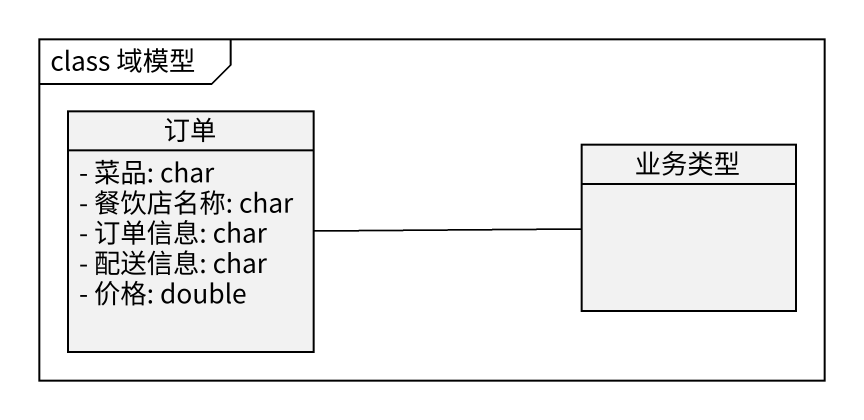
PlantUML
@startuml
mainframe class 域模型
hide circle
hide empty members
skinparam classAttributeIconSize 0
class 订单 {
  - 菜品: char
  - 餐饮店名称: char
  - 订单信息: char
  - 配送信息: char
  - 价格: double
}
class 业务类型
订单 -right- 业务类型
@enduml
